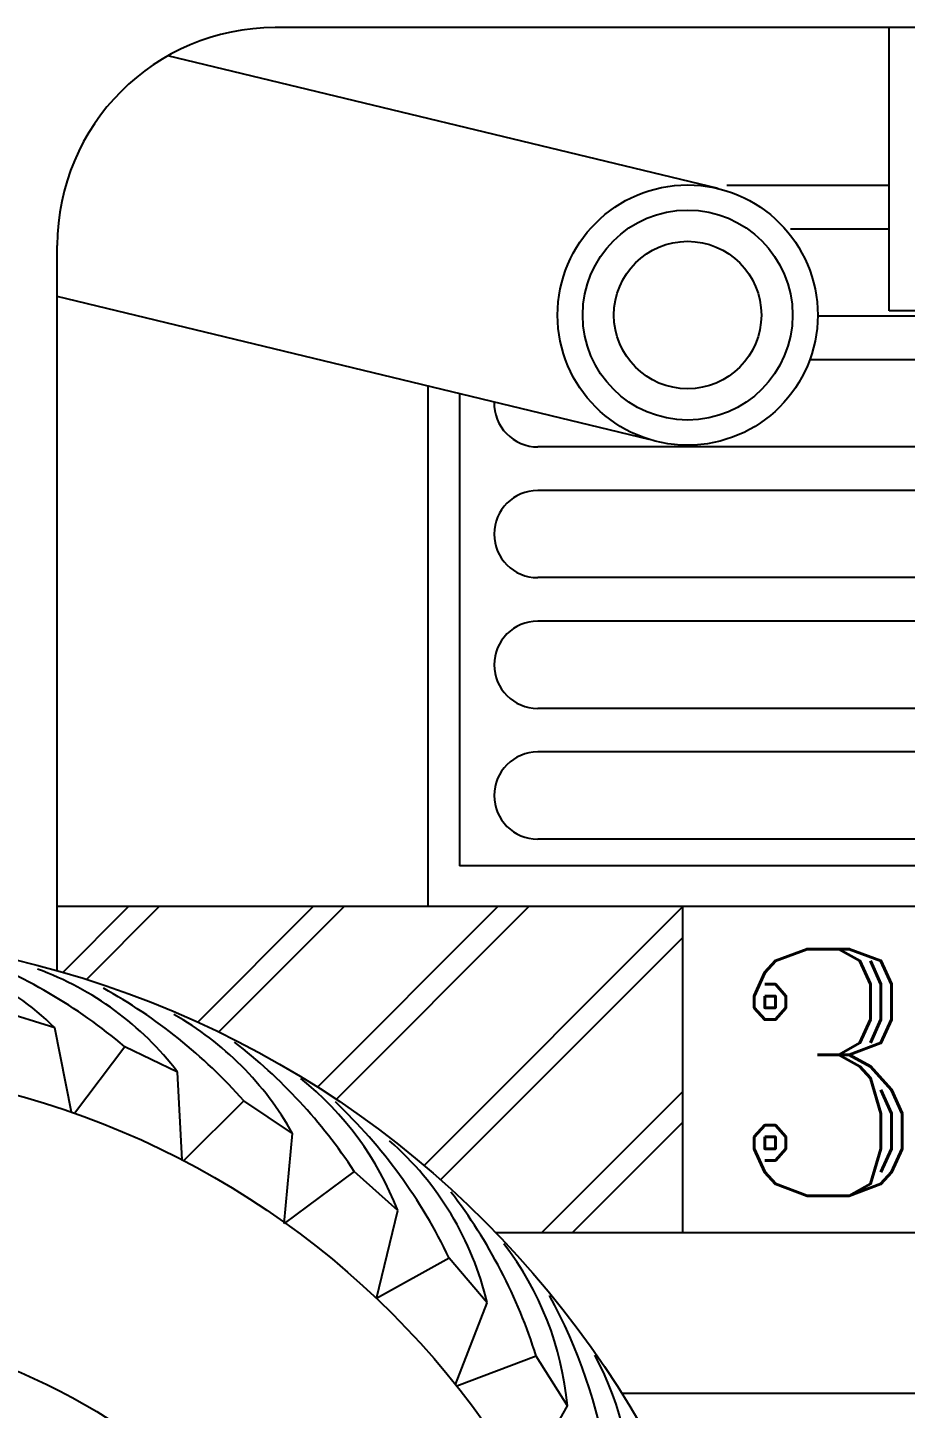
# Model space of a CAD drawing. Extents: x -121210 to 57230, y 84783 to 157800.
# Drawn here: x 25680 to 26258, y 106649 to 107558 of the extents above; entities that cross this region are included whole.
import ezdxf

# ---------------------------------------------------------------- set-up
doc = ezdxf.new("R2010")
doc.units = 0
doc.header["$MEASUREMENT"] = 0
doc.layers.get('0').update_dxf_attribs({"linetype": 'CONTINUOUS'})
doc.styles.add('ROMANT', font='romant')

# ---------------------------------------------------------------- blocks, each defined once
blk = doc.blocks.new('A$C0C516246')
for p, q in [((1805.91, 1889.26), (1401.28, 1889.26)), ((1805.91, 1702.71), (1805.91, 1889.26)), ((2611.02, 1889.26), (1805.91, 1889.26)), ((1693.27, 1783.27), (1330.71, 1870.7)), ((1805.91, 1785.33), (1698.94, 1785.33)), ((1805.91, 1756.63), (1740.94, 1756.63)), ((1257.78, 1268.07), (1257.78, 1745.76)), ((1647.84, 1618.09), (1257.78, 1712.15)), ((2596.3, 1702.71), (1805.91, 1702.71)), ((2172.93, 1699.23), (1758.88, 1699.23)), ((2172.93, 1670.53), (1753.67, 1670.53)), ((1502.06, 1653.24), (1502.06, 1310.36)), ((1522.74, 1648.25), (1522.74, 1337.33)), ((2172.93, 1613.13), (1574.4, 1613.13)), ((2172.93, 1584.43), (1574.4, 1584.43)), ((2172.93, 1527.03), (1574.4, 1527.03)), ((2172.93, 1498.33), (1574.4, 1498.33)), ((2172.93, 1440.92), (1574.4, 1440.92)), ((2172.93, 1412.22), (1574.4, 1412.22)), ((2172.93, 1354.82), (1574.4, 1354.82)), ((2230.33, 1337.33), (1522.74, 1337.33)), ((2565.35, 1310.36), (1257.78, 1310.36)), ((1304.68, 1310.36), (1261.37, 1267.05)), ((1324.98, 1310.36), (1276.97, 1262.35)), ((1426.45, 1310.36), (1350.32, 1234.23)), ((1446.74, 1310.36), (1364.13, 1227.75)), ((1548.21, 1310.36), (1429.29, 1191.44)), ((1568.5, 1310.36), (1441.58, 1183.43)), ((1669.98, 1310.36), (1499.48, 1139.86)), ((1669.98, 1095.5), (1669.98, 1310.36)), ((1669.98, 1290.06), (1510.37, 1130.46)), ((1256.25, 1230.49), (1219.37, 1242.03)), ((1267.15, 1174.9), (1256.25, 1230.49)), ((1302.26, 1218.12), (1269.23, 1174.17)), ((1337.11, 1201.43), (1302.26, 1218.12)), ((1340.03, 1143.53), (1337.11, 1201.43)), ((1380.74, 1182.42), (1341.08, 1142.99)), ((1412.84, 1160.91), (1380.74, 1182.42)), ((1669.98, 1188.59), (1576.88, 1095.5)), ((1669.98, 1168.3), (1597.18, 1095.5)), ((1407.29, 1101.69), (1412.84, 1160.91)), ((1453.47, 1136.01), (1407.29, 1101.69)), ((1482.17, 1110.14), (1453.47, 1136.01)), ((1468.23, 1052.32), (1482.17, 1110.14)), ((2517.91, 1095.5), (1546.96, 1095.5)), ((1516.14, 1078.83), (1468.23, 1052.32)), ((1541.13, 1049.36), (1516.14, 1078.83)), ((1520.26, 995.63), (1541.13, 1049.36)), ((1573.4, 1014.3), (1521.15, 994.51)), ((1593.93, 981.57), (1573.4, 1014.3)), ((1629.66, 990.03), (2517.91, 990.03)), ((1565.11, 930.49), (1593.93, 981.57))]:
    blk.add_line(p, q)
for centre, radius in [((1673.18, 1699.96), 85.7), ((1673.18, 1699.96), 69.14), ((1673.18, 1699.96), 48.58), ((1082.9, 646.45), 645.75), ((1082.9, 646.45), 559.65), ((1082.9, 646.45), 387.45)]:
    blk.add_circle(centre, radius)
for centre, radius, start, end in [((1401.28, 1745.76), 143.5, 90, 180), ((1574.4, 1641.83), 28.7, 178.23063, 270), ((1574.4, 1555.73), 28.7, 90, 270), ((1574.4, 1469.62), 28.7, 90, 270), ((1574.4, 1383.52), 28.7, 90, 270), ((1112.97, 1083.65), 205.16, 45.7028, 81.08046), ((1076.25, 951.09), 349.83, 49.75532, 69.81116), ((1174.34, 1076.55), 205.16, 37.49717, 69.93657), ((1118.79, 950.54), 349.83, 41.51555, 61.03449), ((1233.85, 1060.64), 205.16, 29.2574, 60.5644), ((1161.11, 943.9), 349.83, 33.30992, 52.41659), ((1290.7, 1036.45), 205.16, 21.05177, 51.56871), ((1200.76, 927.45), 349.83, 25.64116, 46.61936), ((1341.54, 1001.88), 205.16, 13.38301, 48.76067), ((1239.64, 909.48), 349.83, 17.43553, 37.49137), ((1389.61, 963.05), 205.16, 5.17738, 37.61677), ((1275.3, 886.27), 349.83, 9.19575, 28.71469), ((1431.4, 917.8), 205.16, 356.9376, 28.24461)]:
    blk.add_arc(centre, radius, start, end)
at = {"style": 'ROMANT'}
blk.add_text('331', height=162.453, dxfattribs=at).set_placement((1696.16, 1119.98))

msp = doc.modelspace()

# ---------------------------------------------------------------- block references
msp.add_blockref('A$C0C516246', (24441.36, 105668.66))

doc.saveas('drawing.dxf')
